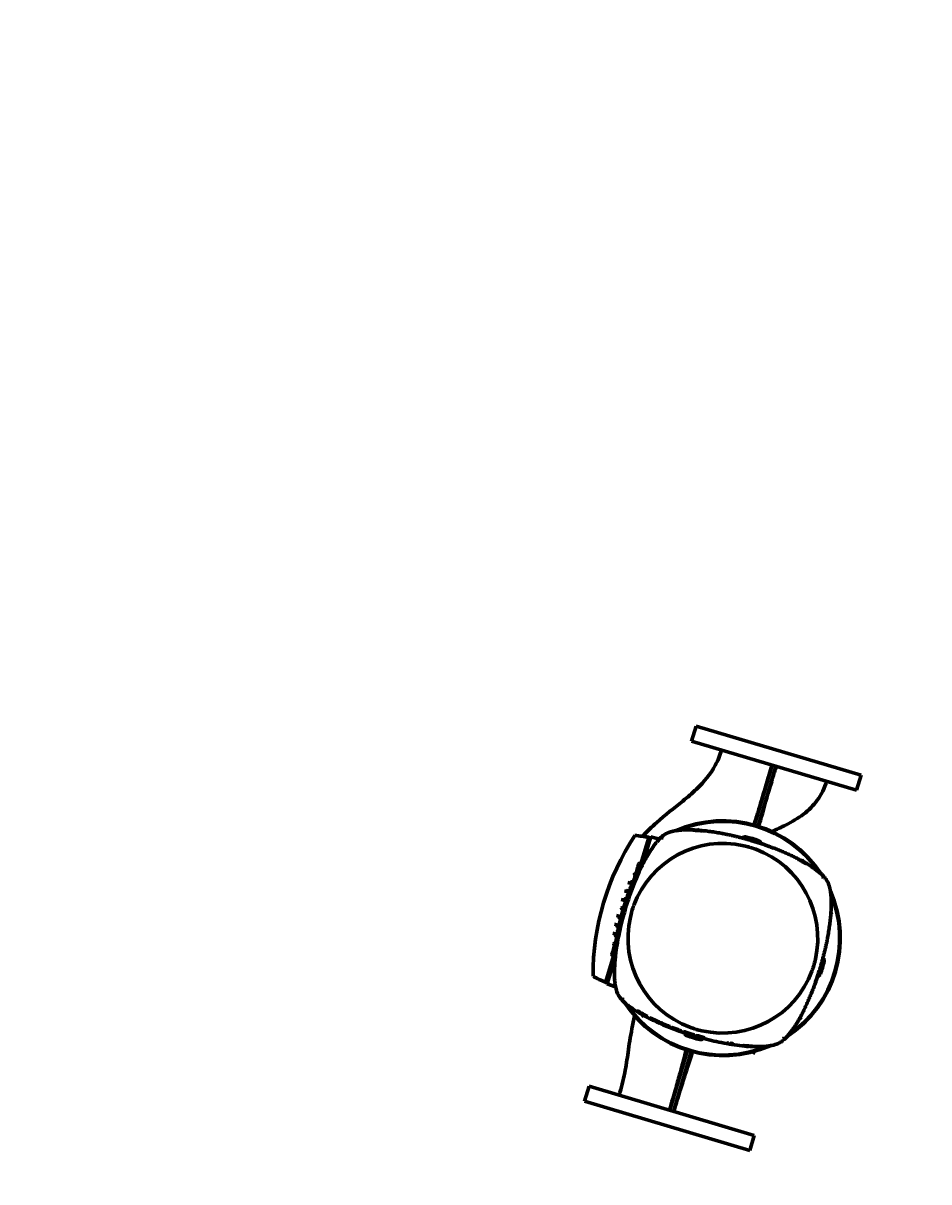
# Model space of a CAD drawing. Header units: millimetres. Extents: x -361340115 to 361596335, y -276742102 to 277032639.
# Drawn here: x 154097 to 155254, y 182134 to 183614 of the extents above; entities that cross this region are included whole.
import ezdxf

# ---------------------------------------------------------------- set-up
doc = ezdxf.new("R2010")
doc.units = ezdxf.units.MM
doc.header["$MEASUREMENT"] = 0
doc.linetypes.add('COLD_WATER', pattern=[10.5, 6.5, -2, 0, -2])
for name, color, linetype in [('A-WALL-PATT', 251, 'Continuous'), ('MEP-H-N-CWATR-50CW', 3, 'COLD_WATER'), ('ong nong', 1, 'Continuous')]:
    doc.layers.add(name, color=color, linetype=linetype)
doc.layers.add('MEP', color=130, linetype='Continuous', plot=False)
doc.layers.add('Visible (ISO)', color=7, linetype='Continuous', lineweight=50)

# ---------------------------------------------------------------- blocks, each defined once
blk = doc.blocks.new('A$C290caf16')
at = {"layer": 'Visible (ISO)'}
for p, q in [((-110, 250), (110, 250)), ((-110, 250), (-110, 230)), ((110, 250), (110, 230)), ((-110, 230), (110, 230)), ((-2.5, 150), (-2.5, 230)), ((2.5, 150), (2.5, 230)), ((-71, 123.3), (-71, 123)), ((-71, 123.3), (-69.7, 123.3)), ((-70.5, 123.3), (-68.4, 124.5)), ((-67.9, 123.7), (-68.4, 124.5)), ((-68.4, 124.5), (-67.9, 123.7)), ((12.7, 131), (-12.7, 131)), ((-6.7, 128.9), (-6.7, 128.9)), ((-6.7, 128.8), (-6.7, 128.8)), ((-2.3, 128.8), (-2.3, 129)), ((-1.1, 130), (-1.1, 130)), ((1.1, 130), (1.1, 130)), ((10.1, 128.7), (10.1, 128.8)), ((10.5, 129.9), (10.5, 129.9)), ((12.7, 131), (12.8, 129.8)), ((14.4, 128.5), (14.4, 128.7)), ((17.6, 128.4), (17.6, 128.6)), ((20.2, 128.3), (20.2, 128.4)), ((27.5, 127.9), (27.5, 128)), ((30.1, 127.6), (30.1, 127.8)), ((33, 127.4), (33, 127.5)), ((37.4, 127), (37.4, 127.1)), ((41.4, 126.6), (41.4, 126.7)), ((45.7, 126.1), (45.7, 126.2)), ((63.9, 123.3), (63.9, 123.4)), ((68.4, 124.5), (67.9, 123.7)), ((68.4, 124.5), (67.9, 123.7)), ((68.2, 122.4), (68.2, 122.5)), ((70.5, 123.3), (68.4, 124.5)), ((69.7, 123.3), (71, 123.3)), ((71, 123.3), (71, 123)), ((113.8, 98.4), (125, 98)), ((125, 98), (125, 61)), ((125, 96.6), (127.5, 96.7)), ((127.5, 61.4), (127.5, 96.7)), ((-124.5, 68.4), (-123, 71)), ((-123.7, 67.9), (-124.5, 68.4)), ((-124.5, 68.4), (-123.7, 67.9)), ((-123.5, 68.6), (-123.5, 68.6)), ((-123, 70.8), (-123, 70.8)), ((127.5, 61.4), (125, 61.4)), ((127.5, 61.4), (129, 61.5)), ((127.5, 57.5), (127.5, 61.4)), ((130, 60.4), (130, 56.6)), ((127.5, 47.6), (127.1, 47.6)), ((127.5, 51.2), (127.5, 57.5)), ((127.5, 47.6), (127.5, 47.6)), ((127.5, 47.6), (127.9, 47.6)), ((127.5, 47.6), (127.5, 46.8)), ((127.5, 44.1), (127.5, 46.8)), ((130.7, 47.5), (127.9, 47.6)), ((130, 56.6), (130, 48)), ((130, 48), (130, 47.5)), ((130, 45.3), (130, 44.7)), ((130.7, 45.5), (130.6, 45.5)), ((132.2, 35.9), (131.5, 36)), ((132, 33.9), (132.1, 33.9)), ((132.1, 33.9), (136.5, 33.9)), ((127.5, 20.1), (127.5, 20.1)), ((133.2, 24.3), (132.6, 24.3)), ((133, 22.3), (133.2, 22.3)), ((133.2, 22.3), (137.8, 22.3)), ((-131, 12.7), (-129.8, 12.8)), ((-131, -12.8), (-131, 12.7)), ((-130, 1.1), (-130, 1.1)), ((-129.9, 10.5), (-129.9, 10.5)), ((131, 12.7), (131, 12.7)), ((131, 10.8), (131, 10.8)), ((131, 0.4), (131, 0.4)), ((133.9, 12.7), (133.3, 12.7)), ((133.5, 10.7), (133.8, 10.7)), ((134.1, 1), (133.6, 1.1)), ((133.8, 10.7), (138.5, 10.7)), ((-131, -12.8), (-129.8, -12.8)), ((-130, -1.1), (-130, -1.1)), ((-129.9, -10.5), (-129.9, -10.5)), ((131, -0.4), (131, -0.4)), ((131, -10.8), (131, -10.8)), ((131, -12.7), (131, -12.7)), ((133.9, -12.7), (133.3, -12.7)), ((133.5, -10.7), (133.8, -10.7)), ((134.1, -1), (133.6, -1.1)), ((133.8, -10.7), (138.5, -10.7)), ((133.2, -24.3), (132.6, -24.3)), ((133, -22.3), (133.2, -22.3)), ((133, -22.3), (133, -22.3)), ((133.2, -22.3), (137.8, -22.3)), ((127.5, -44.1), (127.5, -46.8)), ((132.2, -35.9), (131.5, -36)), ((132, -33.9), (132.1, -33.9)), ((132.1, -33.9), (136.5, -33.9)), ((127.5, -47.6), (127.1, -47.6)), ((127.5, -47.6), (127.5, -46.8)), ((127.5, -47.6), (127.5, -47.6)), ((127.5, -47.6), (127.9, -47.6)), ((127.5, -51.2), (127.5, -57.5)), ((127.5, -61.4), (127.5, -57.5)), ((127.9, -47.6), (127.9, -47.6)), ((130.7, -47.5), (128, -47.6)), ((130, -45.3), (130, -44.7)), ((130, -48), (130, -47.5)), ((130, -48), (130, -56.6)), ((130, -60.4), (130, -56.6)), ((130.6, -45.5), (130.7, -45.5)), ((-123.7, -67.9), (-124.5, -68.4)), ((-124.5, -68.4), (-123.7, -67.9)), ((-124.5, -68.4), (-123, -71)), ((125, -61), (125, -98)), ((127.5, -61.4), (125, -61.4)), ((127.5, -96.6), (127.5, -61.4)), ((127.5, -61.4), (129, -61.5)), ((113.8, -98.4), (125, -98)), ((127.5, -96.6), (125, -96.6)), ((-71, -123), (-71, -123.3)), ((-69.4, -123.3), (-71, -123.3)), ((-70.4, -123.3), (-68.4, -124.5)), ((-67.9, -123.7), (-68.4, -124.5)), ((-68.4, -124.5), (-67.9, -123.7)), ((-12.8, -131), (-12.8, -129.8)), ((12.7, -131), (-12.8, -131)), ((-10.5, -129.9), (-10.5, -129.9)), ((-1.1, -130), (-1.1, -130)), ((1.1, -130), (1.1, -130)), ((10.5, -129.9), (10.5, -129.9)), ((12.7, -131), (12.8, -129.8)), ((67.9, -123.7), (68.4, -124.5)), ((68.4, -124.5), (67.9, -123.7)), ((70.4, -123.3), (68.4, -124.5)), ((71, -123.3), (69.4, -123.3)), ((71, -123), (71, -123.3)), ((-2.5, -150), (-2.5, -230)), ((2.5, -150), (2.5, -230)), ((-110, -230), (110, -230)), ((-110, -230), (-110, -250)), ((110, -230), (110, -250)), ((-110, -250), (110, -250))]:
    blk.add_line(p, q, dxfattribs=at)
for centre, radius, start, end in [((0, 0), 150, 49.763, 130.237), ((0, 0), 149.8, 50.0535, 129.9465), ((0, 0), 149.3, 50.8074, 129.1926), ((0, 0), 121.2, 93.7606, 176.2399), ((0, 0), 132.7, 86.3371, 93.6629), ((0, 0), 121.2, 3.7606, 86.2397), ((0.1, -271.7), 400.6, 88.5665, 88.851), ((0.1, -271.7), 400.5, 88.5661, 88.8509), ((0, 0), 150, 134.8162, 134.8165), ((7.9, 8.6), 137.6, 47.56266263382741, 47.56266681644696), ((0, 0), 150, 45.1836, 45.1838), ((0, 0), 150, 44.8162, 44.8165), ((0, 0), 150, 139.763, 220.237), ((0, 0), 149.8, 140.0535, 219.9465), ((0, 0), 149.3, 140.8074, 219.1926), ((0.3, -0.3), 149.7, 137.562661609319, 137.5626667319608), ((-2.1, 2), 146.8, 136.2484, 136.2485), ((85.6, -225.6), 325, 79.4417, 82.5926), ((-166, 0), 325, 343.2139, 16.7861), ((130.6, 46.5), 1, 0, 88), ((130.6, 46.5), 1, 272, 0), ((131.6, 37), 1, 186.555, 265.9999), ((132, 32.9), 1, 90, 185.8352), ((132.1, 34.9), 1, 270, 86), ((133, 21.3), 1, 89.9996, 183.7674), ((0, 0), 132.7, 176.3371, 183.6629), ((133.6, 9.7), 1, 90, 181.7101), ((0.3, 0), 132.4, 0.8823085664577955, 0.8823379814073272), ((133.7, 2.1), 1, 180.5316, 266), ((7.5, 0), 125.2, 0.00785217266192414, 0.007856926287632114), ((133.8, 11.7), 1, 270, 86), ((134, 0), 1, 359.6667, 86), ((0, 0), 121.2, 183.7607, 266.2397), ((0, 0), 121.2, 273.7606, 356.2397), ((133.6, -9.7), 1, 178.2899, 270), ((17.1, 0), 115.6, 359.9921, 359.9922), ((133.7, -2.1), 1, 94, 179.4684), ((133.8, -11.7), 1, 274, 90), ((134, 0), 1, 274, 0.3333), ((132.7, -25.3), 1, 94, 175.5134), ((133, -21.3), 1, 176.2326, 270.0004), ((133.2, -23.3), 1, 274, 90), ((132.1, -34.9), 1, 274, 90), ((130.6, -46.5), 1, 272, 88), ((-9.2, 8.4), 161.8, 317.5626628676677, 317.5626664899225), ((85.6, 225.6), 325, 277.4074, 280.5583), ((0, 0), 150, 224.8162, 224.8165), ((0, 0), 150, 225.1836, 225.1838), ((9, 9.8), 162.6, 227.5626627905467, 227.5626664128015), ((0, 0), 150, 229.763, 310.237), ((0, 0), 149.8, 230.0535, 309.9465), ((0, 0), 149.3, 230.8074, 309.1926), ((0, 0), 150, 314.8162, 314.8165), ((0, 0), 150, 315.1836, 315.1838), ((0, 0), 132.7, 266.3371, 273.6629)]:
    blk.add_arc(centre, radius, start, end, dxfattribs=at)
for centre, major_axis, ratio, start_param, end_param in [((6.1, -1003.9), (0, 1134.2), 0.524053, 0.084129, 0.085929), ((0, 98.3), (111, 0), 0.274565, 1.591039, 1.695335), ((16.3, -1273.3), (0, 1403), 0.530986, 0.038804, 0.040457), ((16.3, -1268.6), (0, 1398.3), 0.532878, 0.037349, 0.039004), ((0, 98.4), (111, 0), 0.274566, 1.630828, 1.685324), ((0, -273.3), (404.4, 0), 0.997274, 1.571046, 1.573517), ((-0.1, 130), (1, 0), 0.002457, 1.470145, 1.571121), ((0.1, 130), (1, 0), 0.002456, 1.570465, 1.671452), ((4.8, 118.6), (-31.6, 1.8), 0.080023, 4.618626, 4.871347), ((0, -273.3), (404.4, 0), 0.997273, 1.568076, 1.570547), ((0, 98.5), (111.1, 0), 0.274689, 1.440824, 1.502056), ((0, 98.3), (111, 0), 0.274674, 1.440715, 1.501965), ((0.1, -267.3), (398.4, 0.2), 0.997434, 1.538545, 1.54407), ((0, 99.4), (-111.5, 0), 0.274894, 4.512344, 4.597185), ((-25.2, 68.4), (-162.1, -7.6), 0.372951, 4.370932, 4.410805), ((-26.5, 68.5), (-162.7, -8.1), 0.371412, 4.355576, 4.395526), ((0.9, -250.6), (381.4, 1.8), 0.99785, 1.506819, 1.510211), ((0.1, 98.4), (110.8, 0), 0.274102, 1.227686, 1.268968), ((0.3, 98.5), (-110.5, 0.1), 0.273661, 4.288575, 4.331415), ((-2.4, 97.2), (-114.2, -0.6), 0.278156, 4.208672, 4.255392), ((0.8, 101.5), (-108.8, 4.7), 0.270344, 4.200044, 4.228442), ((1.5, 99.1), (109, -0.4), 0.272291, 0.995208, 1.08126), ((0.9, 99), (-109.8, 0.2), 0.273101, 4.135015, 4.181097), ((0.3, 98.7), (110.4, -0.1), 0.273479, 0.909106, 0.957857), ((-99.4, 0), (0, 111.5), 0.274888, 0.882054, 0.907361), ((-131.1, 15), (41.1, 257), 0.999583, 5.037021, 5.041666), ((129, 60.3), (0.23, 1.14), 0.853683, 4.943675, 6.488291), ((128, 46.5), (1.27, -0.28), 0.864159, 1.360217, 1.78134), ((29.2, 59.3), (-833.2, 1.6), 0.015202, 1.692984, 1.694046), ((-99.4, 0), (0, 111.5), 0.274894, 1.370752, 1.455688), ((131.7, 25), (-0.017, 0.219), 0.00001, 6.014183, 6.014188), ((273.3, 0), (0, -404.4), 0.997273, 4.709669, 4.715109), ((267.3, 0.1), (0.2, -398.4), 0.997434, 4.680138, 4.685663), ((118.6, -4.8), (1.8, 31.6), 0.080023, 4.618626, 4.871345), ((138.8, 0), (0, 4.33), 0.866031, 1.56408, 1.577513), ((267.3, -0.1), (-0.2, -398.4), 0.997434, 4.739114, 4.744639), ((131.7, -25), (-0.017, -0.219), 0.00001, 0.268996, 0.269001), ((129, -60.3), (0.23, -1.14), 0.853683, 6.078079, 7.622696), ((-0.9, 249.7), (-380.5, -1.9), 0.997872, 1.504112, 1.509905), ((0, -99.4), (111.5, 0), 0.274894, 4.512344, 4.597185), ((-0.1, 267.3), (-398.4, -0.2), 0.997434, 1.538545, 1.54407), ((-4.8, -118.4), (32.6, -1.9), 0.082738, 4.621748, 4.866162), ((0, 273.3), (-404.4, 0), 0.997273, 1.568076, 1.573517), ((0.1, 267.3), (-398.4, 0.2), 0.997434, 1.597522, 1.603047)]:
    blk.add_ellipse(centre, major_axis=major_axis, ratio=ratio, start_param=start_param, end_param=end_param, dxfattribs=at)
for points, degree, knots in [([(-4.2, 149.9), (-3.9, 162.6), (-3.6, 171.7), (-3.2, 187.6), (-3.1, 194), (-2.9, 209.5), (-2.9, 218.5), (-2.9, 230)], 3, [-12.434473, -12.434473, -12.434473, -12.434473, -6.915935, -6.915935, -3.447298, -3.447298, 0, 0, 0, 0]), ([(2.9, 230), (2.9, 219), (2.9, 210.3), (3.1, 195.3), (3.2, 189.1), (3.6, 172.7), (3.9, 163.3), (4.2, 149.9)], 3, [-12.811382, -12.811382, -12.811382, -12.811382, -9.754839, -9.754839, -6.676222, -6.676222, -1.232741, -1.232741, -1.232741, -1.232741]), ([(70, 230), (70, 220.1), (70.4, 210.1), (72.1, 191.4), (73.3, 182.8), (76.1, 164.5), (77.5, 154.4), (79, 138.3), (79.4, 132.7), (79.8, 127)], 3, [0, 0, 0, 0, 2.97443, 2.97443, 5.831754, 5.831754, 9.197653, 9.197653, 10.937551, 10.937551, 10.937551, 10.937551]), ([(-107.5, 107.5), (-105.6, 109.4), (-103.2, 111), (-100.7, 112.5), (-98.6, 113.7), (-96.5, 114.7), (-94.5, 115.6), (-92.9, 116.3), (-91.4, 116.9), (-89.9, 117.5), (-87.2, 118.5), (-84.4, 119.4), (-81.5, 120.3), (-77.6, 121.4), (-73.7, 122.4), (-69.9, 123.2), (-67.5, 123.8), (-65.1, 124.2), (-62.6, 124.7), (-54.4, 126.2), (-45.5, 127.5), (-36.2, 128.3), (-27.7, 129.1), (-18.9, 129.7), (-9.9, 129.9), (-2.3, 130.1), (5.4, 130), (12.9, 129.8), (26.3, 129.4), (39.2, 128.3), (51, 126.6), (55.9, 125.9), (60.6, 125.1), (65.1, 124.2), (67.4, 123.8), (69.7, 123.3), (72, 122.7), (78.6, 121.2), (85.3, 119.3), (91.4, 116.9), (92.5, 116.5), (93.5, 116.1), (94.6, 115.6), (97.2, 114.4), (100, 113), (102.6, 111.3), (104.4, 110.2), (106.1, 108.9), (107.5, 107.5)], 3, [-22.326494, -22.326494, -22.326494, -22.326494, -21.523943, -21.523943, -21.523943, -20.848251, -20.848251, -20.848251, -20.304569, -20.304569, -20.304569, -19.354305, -19.354305, -19.354305, -18.059089, -18.059089, -18.059089, -17.2443, -17.2443, -17.2443, -14.526245, -14.526245, -14.526245, -12.05646, -12.05646, -12.05646, -9.982476, -9.982476, -9.982476, -6.308613, -6.308613, -6.308613, -4.805397, -4.805397, -4.805397, -4.022169, -4.022169, -4.022169, -1.835383, -1.835383, -1.835383, -1.46117, -1.46117, -1.46117, -0.598405, -0.598405, -0.598405, 0, 0, 0, 0]), ([(-75.2, 121.7), (-75.3, 121.7), (-75.4, 121.6), (-75.5, 121.6), (-75.5, 121.6), (-75.4, 121.6), (-75.3, 121.6), (-75.1, 121.6), (-74.9, 121.7), (-74.7, 121.7)], 3, [0.000001, 0.000001, 0.000001, 0.000001, 0.1190314, 0.1190314, 0.235078, 0.235078, 0.3486889, 0.3486889, 0.4700918, 0.4700918, 0.4700918, 0.4700918]), ([(-75.2, 121.7), (-75.1, 121.7), (-74.9, 121.8), (-74.3, 122), (-74, 122.1), (-73, 122.3), (-72.4, 122.5), (-71.4, 122.7), (-71.1, 122.8), (-70.5, 122.9), (-70.2, 123), (-69.7, 123.1), (-69.4, 123.2), (-68.8, 123.3), (-68.5, 123.4), (-67.5, 123.6), (-67, 123.7), (-65.9, 123.9), (-65.4, 123.9), (-64.8, 124), (-64.5, 124.1), (-64.4, 124), (-64.4, 124), (-64.8, 123.9), (-65.2, 123.8), (-66.1, 123.6), (-66.6, 123.5), (-67.7, 123.3), (-68.1, 123.1), (-68.9, 123), (-69.2, 122.9), (-69.8, 122.8), (-70, 122.7), (-70.5, 122.6), (-70.8, 122.5), (-71.6, 122.4), (-72, 122.3), (-73, 122.1), (-73.6, 121.9), (-74.4, 121.8), (-74.6, 121.7), (-74.7, 121.7)], 3, [-3.052222, -3.052222, -3.052222, -3.052222, -2.91158, -2.91158, -2.747167, -2.747167, -2.532249, -2.532249, -2.422688, -2.422688, -2.342314, -2.342314, -2.2631, -2.2631, -2.156703, -2.156703, -1.957191, -1.957191, -1.742085, -1.742085, -1.526111, -1.526111, -1.312646, -1.312646, -1.094053, -1.094053, -0.877537, -0.877537, -0.723475, -0.723475, -0.631369, -0.631369, -0.553794, -0.553794, -0.465715, -0.465715, -0.327336, -0.327336, -0.101876, -0.101876, -0.000001, -0.000001, -0.000001, -0.000001]), ([(-50.6, 125.4), (-50.6, 125.4), (-50.6, 125.4), (-50.6, 125.4), (-50.6, 125.5), (-50.5, 125.5), (-50.4, 125.5), (-50.1, 125.5), (-50, 125.6), (-49.6, 125.6), (-49.5, 125.6), (-49.1, 125.7), (-48.9, 125.7), (-48.6, 125.7), (-48.4, 125.8), (-48.2, 125.8), (-48.1, 125.8), (-48, 125.8), (-47.9, 125.8), (-47.9, 125.8), (-48, 125.8), (-48.1, 125.8), (-48.2, 125.7), (-48.4, 125.7), (-48.6, 125.7), (-48.9, 125.6), (-49.1, 125.6), (-49.5, 125.6), (-49.6, 125.5), (-50, 125.5), (-50.1, 125.5), (-50.4, 125.5), (-50.5, 125.4), (-50.6, 125.4), (-50.6, 125.4), (-50.6, 125.4)], 3, [0, 0, 0, 0, 0.000102, 0.000102, 0.061948, 0.061948, 0.124356, 0.124356, 0.188213, 0.188213, 0.251231, 0.251231, 0.313708, 0.313708, 0.376491, 0.376491, 0.438352, 0.438352, 0.499997, 0.499997, 0.562595, 0.562595, 0.625645, 0.625645, 0.688965, 0.688965, 0.751689, 0.751689, 0.814498, 0.814498, 0.876822, 0.876822, 0.938557, 0.938557, 1, 1, 1, 1]), ([(-50.5, 125.5), (-50.5, 125.5), (-50.4, 125.5), (-50.3, 125.5), (-50.2, 125.5), (-50, 125.5), (-49.9, 125.5), (-49.6, 125.5), (-49.4, 125.6), (-49.1, 125.6), (-49, 125.6), (-48.7, 125.7), (-48.6, 125.7), (-48.3, 125.7), (-48.2, 125.7), (-48.1, 125.8), (-48.1, 125.8), (-48.1, 125.8), (-48.1, 125.8), (-48.2, 125.8), (-48.3, 125.8), (-48.5, 125.7), (-48.7, 125.7), (-49, 125.7), (-49.1, 125.7), (-49.4, 125.6), (-49.6, 125.6), (-49.9, 125.6), (-50, 125.5), (-50.2, 125.5), (-50.3, 125.5), (-50.4, 125.5), (-50.5, 125.5), (-50.5, 125.5), (-50.5, 125.5), (-50.5, 125.5)], 3, [0, 0, 0, 0, 0.061421, 0.061421, 0.123164, 0.123164, 0.185486, 0.185486, 0.248272, 0.248272, 0.311015, 0.311015, 0.374369, 0.374369, 0.43742, 0.43742, 0.500003, 0.500003, 0.561641, 0.561641, 0.623495, 0.623495, 0.686308, 0.686308, 0.748807, 0.748807, 0.811806, 0.811806, 0.875627, 0.875627, 0.938025, 0.938025, 0.999869, 0.999869, 1, 1, 1, 1]), ([(-12.6, 128.6), (-11.6, 128.7), (-10.6, 128.7), (-8.6, 128.7), (-7.7, 128.7), (-6.7, 128.8)], 3, [0.000001, 0.000001, 0.000001, 0.000001, 0.2948833, 0.2948833, 0.5897658, 0.5897658, 0.5897658, 0.5897658]), ([(-11.6, 131), (-11.2, 131.4), (-10.7, 131.7), (-9.7, 132.2), (-9.1, 132.3), (-8.5, 132.4)], 3, [-0.3514122, -0.3514122, -0.3514122, -0.3514122, -0.1824921, -0.1824921, 0, 0, 0, 0]), ([(-11.5, 128.8), (-10.7, 128.8), (-9.9, 128.8), (-8.3, 128.8), (-7.5, 128.8), (-6.7, 128.9)], 3, [0.000001, 0.000001, 0.000001, 0.000001, 0.2397487, 0.2397487, 0.4794964, 0.4794964, 0.4794964, 0.4794964]), ([(-7.9, 120.9), (-6.6, 121), (-5.3, 121.1), (-4, 121.2), (-2.9, 121.2), (-1.8, 121.3), (-0.8, 121.3), (-0.7, 121.3), (-0.1, 121.4), (0, 121.4)], 3, [-0.656709, -0.656709, -0.656709, -0.656709, -0.2982724, -0.2982724, -0.2982724, 0, 0, 0, 0.0246164, 0.0246164, 0.0246164, 0.0246164]), ([(7.6, 128.7), (6.7, 128.7), (5.7, 128.7), (4.1, 128.8), (3.3, 128.8), (2.3, 128.8), (1.9, 128.8), (1.3, 128.8), (1.1, 128.8), (0.7, 128.8), (0.6, 128.8), (0.4, 128.9), (0.4, 128.9), (0.5, 128.9), (0.6, 128.9), (1, 128.9), (1.3, 128.9), (1.8, 128.9), (2.1, 129), (3.2, 129), (3.9, 129), (5.5, 128.9), (6.7, 128.9), (7.6, 128.9)], 3, [0, 0, 0, 0, 0.267986, 0.267986, 0.470602, 0.470602, 0.592505, 0.592505, 0.706134, 0.706134, 0.816639, 0.816639, 0.986317, 0.986317, 1.148895, 1.148895, 1.290535, 1.290535, 1.401213, 1.401213, 1.542141, 1.542141, 1.748032, 1.748032, 1.748032, 1.748032]), ([(8.1, 128.7), (7.8, 128.7), (7.5, 128.7), (7, 128.8), (6.7, 128.8), (6.2, 128.8), (6, 128.8), (5.6, 128.8), (5.5, 128.8), (5.2, 128.8), (5.1, 128.8), (5, 128.8), (5, 128.8), (5, 128.9), (5.1, 128.9), (5.3, 128.9), (5.4, 128.9), (5.8, 128.9), (6, 128.9), (6.5, 128.9), (6.8, 128.9), (7.5, 128.9), (7.8, 128.9), (8.1, 128.8)], 3, [0, 0, 0, 0, 0.0798143, 0.0798143, 0.1590739, 0.1590739, 0.2291305, 0.2291305, 0.2894344, 0.2894344, 0.3503408, 0.3503408, 0.4361305, 0.4361305, 0.5003684, 0.5003684, 0.5631046, 0.5631046, 0.6262081, 0.6262081, 0.7223636, 0.7223636, 0.8267162, 0.8267162, 0.8267162, 0.8267162]), ([(11.6, 131), (11.2, 131.4), (10.7, 131.7), (9.7, 132.2), (9.1, 132.3), (8.5, 132.4)], 3, [-0.351412, -0.351412, -0.351412, -0.351412, -0.1824921, -0.1824921, 0, 0, 0, 0]), ([(21.3, 128.4), (20.7, 128.4), (20.1, 128.5), (18.9, 128.5), (18.3, 128.6), (17.6, 128.6)], 3, [0.000001, 0.000001, 0.000001, 0.000001, 0.1852421, 0.1852421, 0.3704833, 0.3704833, 0.3704833, 0.3704833]), ([(30.1, 127.6), (29.5, 127.7), (28.8, 127.7), (27.6, 127.8), (27, 127.8), (26.4, 127.9)], 3, [-0.3726337, -0.3726337, -0.3726337, -0.3726337, -0.1863174, -0.1863174, -0.000001, -0.000001, -0.000001, -0.000001]), ([(30.1, 127.8), (29.7, 127.9), (29.2, 127.9), (28.4, 128), (27.9, 128), (27.5, 128)], 3, [0.000001, 0.000001, 0.000001, 0.000001, 0.1290617, 0.1290617, 0.2581224, 0.2581224, 0.2581224, 0.2581224]), ([(45.7, 126.2), (45.7, 126.2), (45.7, 126.2), (45.7, 126.2), (45.7, 126.2), (45.7, 126.2), (45.7, 126.2), (45.7, 126.2), (45.6, 126.2), (45.6, 126.2), (45.4, 126.3), (45.1, 126.3), (44.9, 126.4), (43.8, 126.5), (43, 126.6), (40.9, 126.8), (38.9, 127.1), (36.8, 127.3), (35.9, 127.3), (34.6, 127.4), (34.3, 127.5), (33.9, 127.5), (33.7, 127.5), (33.3, 127.5), (33.2, 127.5), (33.1, 127.5), (33.1, 127.5), (33.1, 127.5), (33.1, 127.5), (33, 127.5), (33, 127.5), (33, 127.5)], 3, [-0.5550648, -0.5550648, -0.5550648, -0.5550648, -0.5301614, -0.5301614, -0.5017855, -0.5017855, -0.4842266, -0.4842266, -0.4719407, -0.4719407, -0.424506, -0.424506, -0.4023349, -0.4023349, -0.3749678, -0.3749678, -0.2959899, -0.2959899, -0.2645783, -0.2645783, -0.241386, -0.241386, -0.2191707, -0.2191707, -0.1911169, -0.1911169, -0.1680819, -0.1680819, -0.0674116, -0.0674116, 0, 0, 0, 0]), ([(41.4, 126.7), (41.4, 126.7), (41.3, 126.7), (41.3, 126.7), (41.2, 126.7), (41, 126.8), (40.9, 126.8), (40.7, 126.8), (40.5, 126.8), (39.8, 126.9), (39.3, 127), (38.7, 127), (38.5, 127), (38.2, 127.1), (38.1, 127.1), (37.8, 127.1), (37.7, 127.1), (37.6, 127.1), (37.6, 127.1), (37.5, 127.1), (37.5, 127.1), (37.4, 127.1), (37.4, 127.1), (37.4, 127.1), (37.4, 127.1), (37.4, 127.1), (37.4, 127.1), (37.4, 127.1)], 3, [0, 0, 0, 0, 0.12901, 0.12901, 0.299308, 0.299308, 0.476378, 0.476378, 0.671483, 0.671483, 1.013088, 1.013088, 1.290764, 1.290764, 1.587601, 1.587601, 2.173151, 2.173151, 2.348116, 2.348116, 2.505174, 2.505174, 2.61595, 2.61595, 2.653269, 2.653269, 2.685859, 2.685859, 2.685859, 2.685859]), ([(50.6, 125.5), (50.1, 125.6), (49.6, 125.7), (48.7, 125.9), (48.3, 125.9), (47.8, 126)], 3, [0.000001, 0.000001, 0.000001, 0.000001, 0.226497, 0.226497, 0.4529933, 0.4529933, 0.4529933, 0.4529933]), ([(50.6, 125.5), (50.2, 125.6), (49.9, 125.6), (49.4, 125.7), (49.2, 125.7), (48.8, 125.8), (48.7, 125.8), (48.4, 125.8), (48.3, 125.8), (48.3, 125.8), (48.3, 125.8), (48.4, 125.7), (48.5, 125.7), (48.8, 125.7), (49, 125.7), (49.5, 125.6), (49.8, 125.5), (50.2, 125.5), (51.1, 125.3), (52.9, 125.1)], 3, [-7.242352, -7.242352, -7.242352, -7.242352, -6.298034, -6.298034, -5.603342, -5.603342, -4.890543, -4.890543, -3.919223, -3.919223, -3.046224, -3.046224, -2.316789, -2.316789, -1.511367, -1.511367, -0.537518, -0.537518, 0, 0, 0, 0]), ([(54.6, 124.9), (54.3, 124.9), (54, 125), (53.6, 125), (53.4, 125.1), (53.2, 125.1), (53.1, 125.1), (52.9, 125.1), (52.9, 125.1), (52.8, 125.2), (52.8, 125.2), (52.8, 125.2), (52.8, 125.2), (52.9, 125.2), (53, 125.2), (53.1, 125.2), (53.2, 125.1), (53.4, 125.1), (53.5, 125.1), (53.9, 125), (54.2, 125), (54.7, 124.9), (55, 124.9), (55.2, 124.8)], 3, [0, 0, 0, 0, 0.1000383, 0.1000383, 0.1665988, 0.1665988, 0.2343933, 0.2343933, 0.3301691, 0.3301691, 0.405373, 0.405373, 0.4434434, 0.4434434, 0.4736935, 0.4736935, 0.5049511, 0.5049511, 0.5375098, 0.5375098, 0.5960929, 0.5960929, 0.6626918, 0.6626918, 0.6626918, 0.6626918]), ([(54.6, 124.9), (55, 124.8), (55.3, 124.8), (56, 124.7), (56.3, 124.6), (56.6, 124.5)], 3, [0.000001, 0.000001, 0.000001, 0.000001, 0.1007258, 0.1007258, 0.2014505, 0.2014505, 0.2014505, 0.2014505]), ([(63.9, 123.4), (66.8, 122.9), (70.8, 122), (73.9, 121.3), (74.7, 121), (75.8, 120.7), (76.3, 120.6), (77, 120.4), (77.2, 120.3), (77.7, 120.2), (77.8, 120.2), (78, 120.1), (78, 120.1), (77.9, 120.1), (77.8, 120.1), (77.3, 120.2), (77.1, 120.3), (76.4, 120.4), (76, 120.5), (74.7, 120.8), (73.9, 121), (72.9, 121.3), (71.6, 121.6), (66.8, 122.6), (65.3, 122.9), (63.8, 123.2)], 3, [0, 0, 0, 0, 0.907345, 0.907345, 1.469336, 1.469336, 1.877237, 1.877237, 2.19755, 2.19755, 2.548786, 2.548786, 2.967165, 2.967165, 3.349158, 3.349158, 3.663784, 3.663784, 4.041726, 4.041726, 4.722446, 4.722446, 4.911831, 4.911831, 5.017646, 5.017646, 5.017646, 5.017646]), ([(75.2, 121.7), (75.1, 121.7), (74.9, 121.8), (74.3, 122), (74, 122.1), (73, 122.3), (72.4, 122.5), (71.4, 122.7), (71.1, 122.8), (70.5, 122.9), (70.2, 123), (69.7, 123.1), (69.4, 123.2), (68.8, 123.3), (68.5, 123.4), (67.5, 123.6), (67, 123.7), (65.9, 123.9), (65.4, 123.9), (64.8, 124), (64.5, 124.1), (64.4, 124), (64.4, 124), (64.8, 123.9), (65.2, 123.8), (66.1, 123.6), (66.6, 123.5), (67.7, 123.3), (68.1, 123.1), (68.9, 123), (69.2, 122.9), (69.8, 122.8), (70, 122.7), (70.5, 122.6), (70.8, 122.5), (71.6, 122.4), (72, 122.3), (73, 122.1), (73.6, 121.9), (74.4, 121.8), (74.6, 121.7), (74.7, 121.7)], 3, [0.000001, 0.000001, 0.000001, 0.000001, 0.140634, 0.140634, 0.30504, 0.30504, 0.519922, 0.519922, 0.629465, 0.629465, 0.709827, 0.709827, 0.78903, 0.78903, 0.895416, 0.895416, 1.094912, 1.094912, 1.309996, 1.309996, 1.525948, 1.525948, 1.739391, 1.739391, 1.957962, 1.957962, 2.174455, 2.174455, 2.328501, 2.328501, 2.420596, 2.420596, 2.49816, 2.49816, 2.586226, 2.586226, 2.724583, 2.724583, 2.950021, 2.950021, 3.051897, 3.051897, 3.051897, 3.051897]), ([(68.2, 122.5), (68.8, 122.4), (69.2, 122.3), (70, 122.1), (70.5, 122), (71.4, 121.8), (71.8, 121.7), (72.4, 121.6), (72.6, 121.5), (72.9, 121.4), (73.1, 121.4), (73.3, 121.3), (73.3, 121.3), (73.4, 121.3), (73.4, 121.3), (73.3, 121.3), (73.2, 121.3), (73, 121.3), (72.8, 121.4), (72.4, 121.5), (72.1, 121.5), (71.5, 121.7), (71, 121.8), (69.9, 122), (67.9, 122.5), (65.1, 123)], 3, [-12.350543, -12.350543, -12.350543, -12.350543, -10.104526, -10.104526, -8.077327, -8.077327, -6.58514, -6.58514, -5.654204, -5.654204, -4.786912, -4.786912, -3.839731, -3.839731, -3.192378, -3.192378, -2.743315, -2.743315, -2.296482, -2.296482, -1.744347, -1.744347, -0.882471, -0.882471, 0, 0, 0, 0]), ([(75.2, 121.7), (75.3, 121.7), (75.4, 121.6), (75.5, 121.6), (75.5, 121.6), (75.4, 121.6), (75.3, 121.6), (75.1, 121.6), (74.9, 121.7), (74.7, 121.7)], 3, [-0.4700858, -0.4700858, -0.4700858, -0.4700858, -0.3510567, -0.3510567, -0.2350118, -0.2350118, -0.1214025, -0.1214025, -0.000001, -0.000001, -0.000001, -0.000001]), ([(-107.5, -107.5), (-108.5, -106.4), (-109.5, -105.3), (-110.5, -103.9), (-113.3, -99.7), (-115.8, -94.4), (-117.4, -90.5), (-121.2, -79.4), (-124.4, -65.6), (-126, -56.4), (-129.5, -30.2), (-130.6, -1), (-130.2, 17.4), (-128, 45.7), (-123.6, 69.7), (-121.6, 77.9), (-118.4, 88.3), (-114.8, 96.5), (-113.7, 98.7), (-111.8, 102.1), (-109.8, 104.8), (-109.1, 105.8), (-108.3, 106.7), (-107.5, 107.5)], 5, [0, 0, 0, 0, 0, 0, 20.181581, 20.181581, 20.181581, 55.752633, 55.752633, 55.752633, 112.378009, 112.378009, 112.378009, 205.558442, 205.558442, 205.558442, 261.750807, 261.750807, 261.750807, 285.696699, 285.696699, 285.696699, 301.15471, 301.15471, 301.15471, 301.15471, 301.15471, 301.15471]), ([(107.5, 107.5), (109.4, 105.6), (111, 103.2), (112.5, 100.7), (113.7, 98.6), (114.7, 96.5), (115.6, 94.5), (116.3, 92.9), (116.9, 91.4), (117.5, 89.9), (118.5, 87.2), (119.4, 84.4), (120.3, 81.5), (121.4, 77.6), (122.4, 73.7), (123.2, 69.9), (123.8, 67.5), (124.2, 65.1), (124.7, 62.6), (126.2, 54.4), (127.5, 45.5), (128.3, 36.2), (129.1, 27.7), (129.7, 18.9), (129.9, 9.9), (130.1, 2.3), (130, -5.4), (129.8, -12.9), (129.4, -26.3), (128.3, -39.2), (126.6, -51), (125.9, -55.9), (125.1, -60.6), (124.2, -65.1), (123.8, -67.4), (123.3, -69.7), (122.7, -72), (121.2, -78.6), (119.3, -85.3), (116.9, -91.4), (116.5, -92.5), (116.1, -93.5), (115.6, -94.6), (114.4, -97.2), (113, -100), (111.3, -102.6), (110.2, -104.4), (108.9, -106.1), (107.5, -107.5)], 3, [-22.326494, -22.326494, -22.326494, -22.326494, -21.523943, -21.523943, -21.523943, -20.848251, -20.848251, -20.848251, -20.304569, -20.304569, -20.304569, -19.354305, -19.354305, -19.354305, -18.059089, -18.059089, -18.059089, -17.2443, -17.2443, -17.2443, -14.526245, -14.526245, -14.526245, -12.05646, -12.05646, -12.05646, -9.982476, -9.982476, -9.982476, -6.308613, -6.308613, -6.308613, -4.805397, -4.805397, -4.805397, -4.022169, -4.022169, -4.022169, -1.835383, -1.835383, -1.835383, -1.46117, -1.46117, -1.46117, -0.598405, -0.598405, -0.598405, 0, 0, 0, 0]), ([(125.5, 58), (125.5, 58), (125.5, 58), (125.5, 58), (125.5, 58), (125.5, 58), (125.5, 58), (125.5, 58), (125.5, 58), (125.5, 57.9), (125.5, 57.9), (125.5, 57.9), (125.5, 57.9), (125.6, 57.8), (125.6, 57.7), (125.6, 57.7), (125.6, 57.6), (125.6, 57.4), (125.6, 57.3), (125.6, 57.3), (125.7, 57.2), (125.7, 57.1), (125.7, 57.1), (125.7, 57.1), (125.7, 57), (125.7, 57), (125.7, 57), (125.7, 57)], 3, [-0.1596185, -0.1596185, -0.1596185, -0.1596185, -0.1573239, -0.1573239, -0.1573239, -0.1550291, -0.1550291, -0.1550291, -0.150439, -0.150439, -0.150439, -0.141257, -0.141257, -0.141257, -0.1228851, -0.1228851, -0.1228851, -0.0832186, -0.0832186, -0.0832186, -0.043656, -0.043656, -0.043656, -0.0218145, -0.0218145, -0.0218145, 0, 0, 0, 0]), ([(127.5, 47.6), (127.5, 47.6), (127.5, 47.6), (127.5, 47.7), (127.5, 47.7), (127.5, 47.8), (127.5, 48), (127.5, 48.1), (127.5, 48.4), (127.5, 48.7), (127.5, 49), (127.5, 49.3), (127.5, 49.7), (127.5, 49.9), (127.5, 50.2), (127.5, 50.4), (127.5, 50.7), (127.5, 50.9), (127.5, 51.2)], 3, [-0.5292005, -0.5292005, -0.5292005, -0.5292005, -0.4555233, -0.4555233, -0.4555233, -0.3816674, -0.3816674, -0.3816674, -0.2645789, -0.2645789, -0.2645789, -0.1475057, -0.1475057, -0.1475057, -0.073688, -0.073688, -0.073688, 0, 0, 0, 0]), ([(127.9, 47.6), (127.9, 47.6), (127.9, 47.6), (128, 47.6), (128, 47.6), (128.1, 47.6), (128.1, 47.6), (128.1, 47.6)], 3, [-0.0002718, -0.0002718, -0.0002718, -0.0002718, 0, 0, 0.01148186, 0.01148186, 0.02323536, 0.02323536, 0.02323536, 0.02323536]), ([(128.3, 47.5), (128.3, 47.5), (128.3, 47.5), (128.3, 47.5), (128.4, 47.5), (128.4, 47.5), (128.4, 47.5), (128.4, 47.5), (128.4, 47.5), (128.5, 47.5), (128.5, 47.5), (128.5, 47.5)], 5, [0.8944518, 0.8944518, 0.8944518, 0.8944518, 0.8944518, 0.8944518, 1.2126631, 1.2126631, 1.2126631, 1.6978065, 1.6978065, 1.6978065, 1.8370458, 1.8370458, 1.8370458, 1.8370458, 1.8370458, 1.8370458]), ([(129, 47.6), (129, 47.6), (129, 47.6), (129.1, 47.6), (129.1, 47.6), (129.1, 47.6), (129.1, 47.6), (129.2, 47.5)], 3, [0.16136993, 0.16136993, 0.16136993, 0.16136993, 0.17641189, 0.17641189, 0.21715216, 0.21715216, 0.24786615, 0.24786615, 0.24786615, 0.24786615]), ([(129.4, 46), (129.4, 45.8), (129.4, 45.7), (129.5, 45.6), (129.5, 45.4), (129.5, 45.2), (129.5, 45), (129.6, 44.8), (129.6, 44.7), (129.6, 44.5), (129.6, 44.3), (129.7, 44.1), (129.7, 44)], 3, [65.270237, 65.270237, 65.270237, 65.270237, 66.519699, 66.519699, 66.519699, 68.138906, 68.138906, 68.138906, 69.607131, 69.607131, 69.607131, 71.671716, 71.671716, 71.671716, 71.671716]), ([(129.7, 44), (129.7, 43.9), (129.7, 43.9), (129.7, 43.9), (129.7, 43.8), (129.7, 43.7), (129.7, 43.7), (129.8, 43.3), (129.8, 43), (129.9, 42.8), (129.9, 42.1), (130, 41.5), (130.1, 41.2), (130.2, 40.1), (130.3, 39), (130.4, 38.3), (130.5, 37.6), (130.6, 36.8)], 5, [17.158428, 17.158428, 17.158428, 17.158428, 17.158428, 17.158428, 17.359158, 17.359158, 17.359158, 17.989536, 17.989536, 17.989536, 20.544772, 20.544772, 20.544772, 23.931116, 23.931116, 23.931116, 30.703805, 30.703805, 30.703805, 30.703805, 30.703805, 30.703805]), ([(129.8, 43.2), (129.8, 43.3), (129.8, 43.3), (129.8, 43.3), (129.8, 43.3), (129.8, 43.3), (129.8, 43.4), (129.8, 43.4), (129.8, 43.5), (129.8, 43.6), (129.8, 43.7), (129.9, 43.8)], 5, [0, 0, 0, 0, 0, 0, 0.277676, 0.277676, 0.277676, 1.124191, 1.124191, 1.124191, 3.227058, 3.227058, 3.227058, 3.227058, 3.227058, 3.227058]), ([(129.9, 44.3), (129.9, 44.2), (129.9, 44.2), (129.9, 44.2), (129.9, 44.1), (129.9, 44), (129.9, 43.9), (129.9, 43.8)], 3, [-0.0079491, -0.0079491, -0.0079491, -0.0079491, 0, 0, 0.01966523, 0.01966523, 0.05044156, 0.05044156, 0.05044156, 0.05044156]), ([(131, 32.8), (131.2, 31), (131.4, 29.1), (131.6, 27.2), (131.6, 26.5), (131.7, 25.9), (131.7, 25.2)], 3, [37.954303, 37.954303, 37.954303, 37.954303, 47.874858, 47.874858, 47.874858, 51.212396, 51.212396, 51.212396, 51.212396]), ([(133.2, 24.3), (133.4, 24.3), (133.5, 24.2), (133.7, 24.2), (133.9, 24), (134.1, 23.7), (134.1, 23.6), (134.2, 23.1), (134, 22.6), (133.7, 22.4), (133.4, 22.3), (133.2, 22.3)], 5, [1.605703, 1.605703, 1.605703, 1.605703, 1.605703, 1.605703, 2.373648, 2.373648, 2.373648, 3.141593, 3.141593, 3.141593, 4.677482, 4.677482, 4.677482, 4.677482, 4.677482, 4.677482]), ([(-131, 11.6), (-131.4, 11.2), (-131.7, 10.7), (-132.2, 9.7), (-132.3, 9.1), (-132.4, 8.5)], 3, [-0.3514121, -0.3514121, -0.3514121, -0.3514121, -0.1824921, -0.1824921, 0, 0, 0, 0]), ([(-120.9, 7.9), (-121.1, 5.8), (-121.2, 3.6), (-121.3, 1), (-121.3, 0.5), (-121.4, 0)], 3, [0, 0, 0, 0, 10.845553, 10.845553, 13.291901, 13.291901, 13.291901, 13.291901]), ([(120.9, 7.9), (121, 6.6), (121.1, 5.3), (121.2, 4), (121.2, 2.9), (121.3, 1.8), (121.3, 0.8), (121.3, 0.7), (121.4, 0.1), (121.4, 0)], 3, [-0.6567068, -0.6567068, -0.6567068, -0.6567068, -0.2982717, -0.2982717, -0.2982717, 0, 0, 0, 0.0246127, 0.0246127, 0.0246127, 0.0246127]), ([(-131, -11.6), (-131.4, -11.2), (-131.7, -10.7), (-132.2, -9.7), (-132.3, -9.1), (-132.4, -8.5)], 3, [-0.3514121, -0.3514121, -0.3514121, -0.3514121, -0.1824921, -0.1824921, 0, 0, 0, 0]), ([(-120.9, -7.9), (-121.1, -5.8), (-121.2, -3.6), (-121.3, -1), (-121.3, -0.5), (-121.4, 0)], 3, [0, 0, 0, 0, 10.844855, 10.844855, 13.292102, 13.292102, 13.292102, 13.292102]), ([(131, -32.8), (131.2, -31), (131.4, -29.1), (131.6, -27.2), (131.6, -26.5), (131.7, -25.9), (131.7, -25.2)], 3, [37.954303, 37.954303, 37.954303, 37.954303, 47.874858, 47.874858, 47.874858, 51.212396, 51.212396, 51.212396, 51.212396]), ([(129.4, -46), (129.4, -45.8), (129.4, -45.7), (129.5, -45.6), (129.5, -45.4), (129.5, -45.2), (129.5, -45), (129.6, -44.8), (129.6, -44.7), (129.6, -44.5), (129.6, -44.3), (129.7, -44.1), (129.7, -44)], 3, [65.270237, 65.270237, 65.270237, 65.270237, 66.519699, 66.519699, 66.519699, 68.138906, 68.138906, 68.138906, 69.607131, 69.607131, 69.607131, 71.671716, 71.671716, 71.671716, 71.671716]), ([(129.7, -44), (129.7, -43.9), (129.7, -43.9), (129.7, -43.9), (129.7, -43.8), (129.7, -43.7), (129.7, -43.7), (129.8, -43.3), (129.8, -43), (129.9, -42.8), (129.9, -42.1), (130, -41.5), (130.1, -41.2), (130.2, -40.1), (130.3, -39), (130.4, -38.3), (130.5, -37.6), (130.6, -36.8)], 5, [17.158428, 17.158428, 17.158428, 17.158428, 17.158428, 17.158428, 17.359158, 17.359158, 17.359158, 17.989536, 17.989536, 17.989536, 20.544772, 20.544772, 20.544772, 23.931116, 23.931116, 23.931116, 30.703805, 30.703805, 30.703805, 30.703805, 30.703805, 30.703805]), ([(129.8, -43.2), (129.8, -43.3), (129.8, -43.3), (129.8, -43.3), (129.8, -43.3), (129.8, -43.3), (129.8, -43.4), (129.8, -43.4), (129.8, -43.5), (129.8, -43.6), (129.8, -43.7), (129.9, -43.8)], 5, [0, 0, 0, 0, 0, 0, 0.277676, 0.277676, 0.277676, 1.124191, 1.124191, 1.124191, 3.227058, 3.227058, 3.227058, 3.227058, 3.227058, 3.227058]), ([(129.9, -44.3), (129.9, -44.2), (129.9, -44.2), (129.9, -44.2), (129.9, -44.1), (129.9, -44), (129.9, -43.9), (129.9, -43.8)], 3, [-0.0562081, -0.0562081, -0.0562081, -0.0562081, -0.04855613, -0.04855613, -0.02962598, -0.02962598, -0.00000001, -0.00000001, -0.00000001, -0.00000001]), ([(127.5, -47.6), (127.5, -47.6), (127.5, -47.6), (127.5, -47.7), (127.5, -47.7), (127.5, -47.8), (127.5, -48), (127.5, -48.1), (127.5, -48.4), (127.5, -48.7), (127.5, -49), (127.5, -49.3), (127.5, -49.7), (127.5, -49.9), (127.5, -50.2), (127.5, -50.4), (127.5, -50.7), (127.5, -50.9), (127.5, -51.2)], 3, [0, 0, 0, 0, 0.0736774, 0.0736774, 0.0736774, 0.1475337, 0.1475337, 0.1475337, 0.2646227, 0.2646227, 0.2646227, 0.3816964, 0.3816964, 0.3816964, 0.4555143, 0.4555143, 0.4555143, 0.5292027, 0.5292027, 0.5292027, 0.5292027]), ([(129.2, -47.5), (129.1, -47.6), (129.1, -47.6), (129.1, -47.6), (129, -47.6), (129, -47.6)], 3, [0.00016609, 0.00016609, 0.00016609, 0.00016609, 0.06140241, 0.06140241, 0.08650492, 0.08650492, 0.08650492, 0.08650492]), ([(135.5, -95.5), (131.7, -103.2), (127.5, -110.6), (115.4, -129.9), (107.1, -141.5), (94.6, -159.8), (90.3, -166.4), (86.4, -173.2)], 3, [9.87446, 9.87446, 9.87446, 9.87446, 12.450587, 12.450587, 16.772532, 16.772532, 19.137793, 19.137793, 19.137793, 19.137793]), ([(107.5, -107.5), (106.4, -108.5), (105.3, -109.5), (103.9, -110.5), (99.7, -113.3), (94.4, -115.8), (90.5, -117.4), (79.4, -121.2), (65.6, -124.4), (56.4, -126), (30.2, -129.5), (1, -130.6), (-17.4, -130.2), (-45.7, -128), (-69.7, -123.6), (-77.9, -121.6), (-88.3, -118.4), (-96.5, -114.8), (-98.7, -113.7), (-102.1, -111.8), (-104.8, -109.8), (-105.8, -109.1), (-106.7, -108.3), (-107.5, -107.5)], 5, [0, 0, 0, 0, 0, 0, 20.181581, 20.181581, 20.181581, 55.752633, 55.752633, 55.752633, 112.378009, 112.378009, 112.378009, 205.558442, 205.558442, 205.558442, 261.750807, 261.750807, 261.750807, 285.696699, 285.696699, 285.696699, 301.15471, 301.15471, 301.15471, 301.15471, 301.15471, 301.15471]), ([(-75.2, -121.7), (-75.3, -121.7), (-75.4, -121.6), (-75.5, -121.6), (-75.5, -121.6), (-75.4, -121.6), (-75.3, -121.6), (-75.1, -121.6), (-74.9, -121.7), (-74.7, -121.7)], 3, [-0.4700858, -0.4700858, -0.4700858, -0.4700858, -0.3510565, -0.3510565, -0.2350113, -0.2350113, -0.1214023, -0.1214023, -0.000001, -0.000001, -0.000001, -0.000001]), ([(-74.7, -121.7), (-74.6, -121.7), (-74.4, -121.8), (-73.6, -121.9), (-73, -122.1), (-72, -122.3), (-71.6, -122.4), (-70.8, -122.5), (-70.5, -122.6), (-70, -122.7), (-69.8, -122.8), (-69.2, -122.9), (-68.9, -123), (-68.1, -123.1), (-67.7, -123.3), (-66.6, -123.5), (-66.1, -123.6), (-65.2, -123.8), (-64.8, -123.9), (-64.4, -124), (-64.4, -124), (-64.5, -124.1), (-64.8, -124), (-65.4, -123.9), (-65.9, -123.9), (-67, -123.7), (-67.5, -123.6), (-68.5, -123.4), (-68.8, -123.3), (-69.4, -123.2), (-69.7, -123.1), (-70.2, -123), (-70.5, -122.9), (-71.1, -122.8), (-71.4, -122.7), (-72.4, -122.5), (-73, -122.3), (-74, -122.1), (-74.3, -122), (-74.9, -121.8), (-75.1, -121.7), (-75.2, -121.7)], 3, [-3.051897, -3.051897, -3.051897, -3.051897, -2.950021, -2.950021, -2.724582, -2.724582, -2.586226, -2.586226, -2.498159, -2.498159, -2.420596, -2.420596, -2.328501, -2.328501, -2.174455, -2.174455, -1.957962, -1.957962, -1.73939, -1.73939, -1.525948, -1.525948, -1.309995, -1.309995, -1.094911, -1.094911, -0.895415, -0.895415, -0.78903, -0.78903, -0.709827, -0.709827, -0.629465, -0.629465, -0.519922, -0.519922, -0.305039, -0.305039, -0.140633, -0.140633, -0.000001, -0.000001, -0.000001, -0.000001]), ([(-11.6, -131), (-11.2, -131.4), (-10.7, -131.7), (-9.7, -132.2), (-9.1, -132.3), (-8.5, -132.4)], 3, [-0.3514121, -0.3514121, -0.3514121, -0.3514121, -0.1824921, -0.1824921, 0, 0, 0, 0]), ([(7.9, -120.9), (6.6, -121), (5.3, -121.1), (4, -121.2), (2.9, -121.2), (1.8, -121.3), (0.8, -121.3), (0.7, -121.3), (0.1, -121.4), (0, -121.4)], 3, [-0.6567154, -0.6567154, -0.6567154, -0.6567154, -0.2983166, -0.2983166, -0.2983166, 0, 0, 0, 0.0246445, 0.0246445, 0.0246445, 0.0246445]), ([(11.6, -131), (11.2, -131.4), (10.7, -131.7), (9.7, -132.2), (9.1, -132.3), (8.5, -132.4)], 3, [-0.3514121, -0.3514121, -0.3514121, -0.3514121, -0.1824921, -0.1824921, 0, 0, 0, 0]), ([(74.7, -121.7), (74.6, -121.7), (74.4, -121.8), (73.6, -121.9), (73, -122.1), (72, -122.3), (71.6, -122.4), (70.8, -122.5), (70.5, -122.6), (70, -122.7), (69.8, -122.8), (69.2, -122.9), (68.9, -123), (68.1, -123.1), (67.7, -123.3), (66.6, -123.5), (66.1, -123.6), (65.2, -123.8), (64.8, -123.9), (64.4, -124), (64.4, -124), (64.5, -124.1), (64.8, -124), (65.4, -123.9), (65.9, -123.9), (67, -123.7), (67.5, -123.6), (68.5, -123.4), (68.8, -123.3), (69.4, -123.2), (69.7, -123.1), (70.2, -123), (70.5, -122.9), (71.1, -122.8), (71.4, -122.7), (72.4, -122.5), (73, -122.3), (74, -122.1), (74.3, -122), (74.9, -121.8), (75.1, -121.7), (75.2, -121.7)], 3, [0.000001, 0.000001, 0.000001, 0.000001, 0.101876, 0.101876, 0.327336, 0.327336, 0.465715, 0.465715, 0.553794, 0.553794, 0.631369, 0.631369, 0.723475, 0.723475, 0.877537, 0.877537, 1.094053, 1.094053, 1.312646, 1.312646, 1.526111, 1.526111, 1.742085, 1.742085, 1.957191, 1.957191, 2.156703, 2.156703, 2.2631, 2.2631, 2.342314, 2.342314, 2.422688, 2.422688, 2.532249, 2.532249, 2.747167, 2.747167, 2.91158, 2.91158, 3.052222, 3.052222, 3.052222, 3.052222]), ([(75.2, -121.7), (75.3, -121.7), (75.4, -121.6), (75.5, -121.6), (75.5, -121.6), (75.4, -121.6), (75.3, -121.6), (75.1, -121.6), (74.9, -121.7), (74.7, -121.7)], 3, [0.000001, 0.000001, 0.000001, 0.000001, 0.1190314, 0.1190314, 0.235078, 0.235078, 0.3486889, 0.3486889, 0.4700918, 0.4700918, 0.4700918, 0.4700918]), ([(-70, -230), (-69.9, -221), (-68.5, -211.8), (-62.6, -195.4), (-58.5, -187.9), (-48.4, -174.2), (-42.5, -167.8), (-31.4, -157.2), (-26.4, -152.8), (-21.4, -148.5)], 3, [0, 0, 0, 0, 2.711968, 2.711968, 5.23074, 5.23074, 7.856754, 7.856754, 9.862136, 9.862136, 9.862136, 9.862136]), ([(-2.8, -214), (-2.8, -213.2), (-2.8, -211.6), (-2.8, -194.8), (-2.8, -180.2), (-3.1, -160), (-3.2, -154.6), (-3.3, -150.4), (-3.3, -150.2), (-3.3, -150)], 3, [-3.798706, -3.798706, -3.798706, -3.798706, -3.611441, -3.611441, -2.093685, -2.093685, -1.256735, -1.256735, -1.213288, -1.213288, -1.213288, -1.213288]), ([(3.1, -150), (3, -156.7), (2.9, -163.2), (2.8, -177.2), (2.8, -187.4), (2.8, -201.5), (2.8, -204.3), (2.8, -205.4)], 3, [-2.57565, -2.57565, -2.57565, -2.57565, -1.881539, -1.881539, -0.342194, -0.342194, 0, 0, 0, 0]), ([(86.1, -173.7), (79.9, -184.7), (74.8, -196.6), (70.7, -215.9), (70, -223), (70, -230)], 3, [0, 0, 0, 0, 3.799005, 3.799005, 5.909876, 5.909876, 5.909876, 5.909876]), ([(2.8, -205.4), (2.8, -209.5), (2.8, -213.4), (2.9, -221.9), (2.9, -225.7), (2.9, -230)], 3, [-2.412895, -2.412895, -2.412895, -2.412895, -1.296846, -1.296846, -0.000021, -0.000021, -0.000021, -0.000021]), ([(-2.9, -230), (-2.9, -227.2), (-2.9, -224.6), (-2.8, -219.3), (-2.8, -216.7), (-2.8, -214)], 3, [-1.641794, -1.641794, -1.641794, -1.641794, -0.794151, -0.794151, 0, 0, 0, 0])]:
    blk.add_open_spline(points, degree=degree, knots=knots, dxfattribs=at)
for points, degree in [([(-79.7, 127.1), (-79.6, 128.4), (-79.5, 129.7), (-79.4, 131)], 3), ([(-58.4, 125.5), (-58.4, 125.5), (-58.4, 125.5), (-58.4, 125.5)], 3), ([(-58.1, 125.5), (-58.1, 125.5), (-58.1, 125.5), (-58.2, 125.5)], 3), ([(-12.7, 129.8), (-12.7, 130.2), (-12.7, 130.6), (-12.7, 131)], 3), ([(1, 121.3), (1, 121.3), (1, 121.3), (1, 121.3)], 3), ([(1.4, 121.3), (1.4, 121.3), (1.4, 121.3), (1.4, 121.3)], 3), ([(23.4, 129.3), (23.4, 129.3), (23.4, 129.3), (23.4, 129.3)], 3), ([(-125.3, 59.2), (-125.3, 59.2), (-125.3, 59.2), (-125.3, 59.2)], 3), ([(125.3, 59.2), (125.3, 59.2), (125.3, 59.2), (125.3, 59.2)], 3), ([(-125.7, 57), (-125.7, 57), (-125.7, 57), (-125.7, 57)], 3), ([(125.7, 57), (125.7, 57), (125.7, 57), (125.7, 57)], 3), ([(128.1, 47.6), (128.1, 47.6), (128.1, 47.6), (128.2, 47.6), (128.2, 47.6), (128.2, 47.6)], 5), ([(129.2, 47.5), (129.2, 47.5), (129.2, 47.5), (129.2, 47.5)], 3), ([(130.6, 45.5), (130.2, 45.5), (129.8, 45.2), (129.6, 44.8), (129.6, 44.4)], 4), ([(-128.4, 36), (-128.4, 35.2), (-128.5, 34.5), (-128.6, 33.8)], 3), ([(-128.4, 36), (-128.4, 36), (-128.4, 36), (-128.4, 36)], 3), ([(129.9, 43.8), (130, 43.8), (130.2, 43.8), (130.5, 43.9), (130.7, 43.9)], 4), ([(-129.3, 24.3), (-129.3, 23.6), (-129.3, 22.9), (-129.4, 22.1)], 3), ([(132.6, 24.3), (132.3, 24.3), (131.9, 24.5), (131.7, 24.9), (131.7, 25.2)], 4), ([(132, 21.2), (132.2, 18.7), (132.3, 16.2), (132.4, 13.6)], 3), ([(131.3, 11.3), (131.3, 11.3), (131.3, 11.3), (131.3, 11.3)], 3), ([(132.1, 9.7), (132.1, 9.7), (132.1, 9.7), (132.1, 9.7)], 3), ([(133.3, 12.7), (133, 12.7), (132.6, 12.9), (132.4, 13.3), (132.4, 13.6)], 4), ([(132.6, 9.6), (132.6, 7.7), (132.7, 5.9), (132.7, 4), (132.7, 2.1)], 4), ([(131.3, -11.3), (131.3, -11.3), (131.3, -11.3), (131.3, -11.3)], 3), ([(132, -21.2), (132.2, -18.7), (132.3, -16.2), (132.4, -13.6)], 3), ([(132.1, -9.7), (132.1, -9.7), (132.1, -9.7), (132.1, -9.7)], 3), ([(133.3, -12.7), (133, -12.7), (132.6, -12.9), (132.4, -13.3), (132.4, -13.6)], 4), ([(132.6, -9.6), (132.6, -7.7), (132.7, -5.9), (132.7, -4), (132.7, -2.1)], 4), ([(130.6, -45.5), (130.2, -45.5), (129.8, -45.2), (129.6, -44.8), (129.6, -44.4)], 4), ([(129.9, -43.8), (130, -43.8), (130.2, -43.8), (130.5, -43.9), (130.7, -43.9)], 4), ([(131.5, -36), (131.2, -36), (130.8, -36.2), (130.6, -36.5), (130.6, -36.8)], 4), ([(132, -33.9), (131.6, -33.9), (131.2, -33.7), (131, -33.2), (131, -32.8)], 4), ([(129.2, -47.5), (129.2, -47.5), (129.2, -47.5), (129.2, -47.5)], 3), ([(-59.2, -125.3), (-59.2, -125.3), (-59.2, -125.3), (-59.2, -125.3)], 3), ([(-57, -125.7), (-57, -125.7), (-57, -125.7), (-57, -125.7)], 3), ([(-36, -128.4), (-36, -128.4), (-36, -128.4), (-36, -128.4)], 3), ([(33.7, -126.6), (33.7, -126.6), (33.7, -126.6), (33.7, -126.6)], 3), ([(36, -126.3), (36, -126.3), (36, -126.3), (36, -126.3)], 3), ([(86.4, -173.2), (86.3, -173.3), (86.2, -173.5), (86.1, -173.7)], 3)]:
    blk.add_open_spline(points, degree=degree, dxfattribs=at)
blk = doc.blocks.new('A$C69690F30')
at = {"layer": 'ong nong', "color": 1, "extrusion": (-1.38943e-09, 1.62646e-06, 1), "rotation": 180.0000178185107}
blk.add_blockref('A$C290caf16', (236.4, 6.3, -0.1), dxfattribs=at)
blk = doc.blocks.new('RKWEWE')
at = {"layer": 'MEP-H-N-CWATR-50CW', "linetype": 'ByBlock', "rotation": 343.4648675998616}
blk.add_blockref('A$C69690F30', (154762.7, 182506.3, 0), dxfattribs=at)
blk = doc.blocks.new('A$Cd3fdeb23')
blk.add_blockref('RKWEWE', (-181388.2, -20650, 0))

msp = doc.modelspace()

# ---------------------------------------------------------------- hatches: boundary and pattern name
at = {"layer": 'A-WALL-PATT', "transparency": 33554618}
h = msp.add_hatch(dxfattribs=at)
h.set_pattern_fill('ANSI31', color=256, scale=2000, angle=-61)
h.paths.add_polyline_path([(154266.9, 136317.4), (153710, 134346.3), (157445.5, 133290.8), (159381.1, 140141), (156087, 141071.8), (157507.1, 146096.4), (156055, 146506.7), (156585.3, 148383.3), (158037.1, 147973.1), (162300.5, 163060.8), (160859.1, 163484.9), (161394, 165360.2), (162830.8, 164937.4), (167892.2, 182849.6), (165429.7, 183545.4), (165425.6, 183547.1), (163697.9, 184035.3), (151765.5, 141824.4), (142527.3, 144434.9), (141275.6, 139988.4)])
edge = h.paths.add_edge_path(flags=16)
edge.add_line((165425.5, 183546.6), (164955.1, 181881.8))
edge.add_line((164955.1, 181881.8), (165917.4, 181609.9))
edge.add_line((165917.4, 181609.9), (166387.8, 183274.7))
h.paths.add_polyline_path([(160725.4, 166913.4), (161687.8, 166641.5), (161190.2, 164880.4), (160227.8, 165152.3)], flags=16)
h.paths.add_polyline_path([(155994, 150169), (156956.3, 149897.1), (156458.7, 148136.1), (155496.4, 148408)], flags=16)

# ---------------------------------------------------------------- next in the draw order: block references
at = {"layer": 'MEP'}
msp.add_blockref('A$Cd3fdeb23', (181388.2, 20650, 0), dxfattribs=at)

doc.saveas('drawing.dxf')
